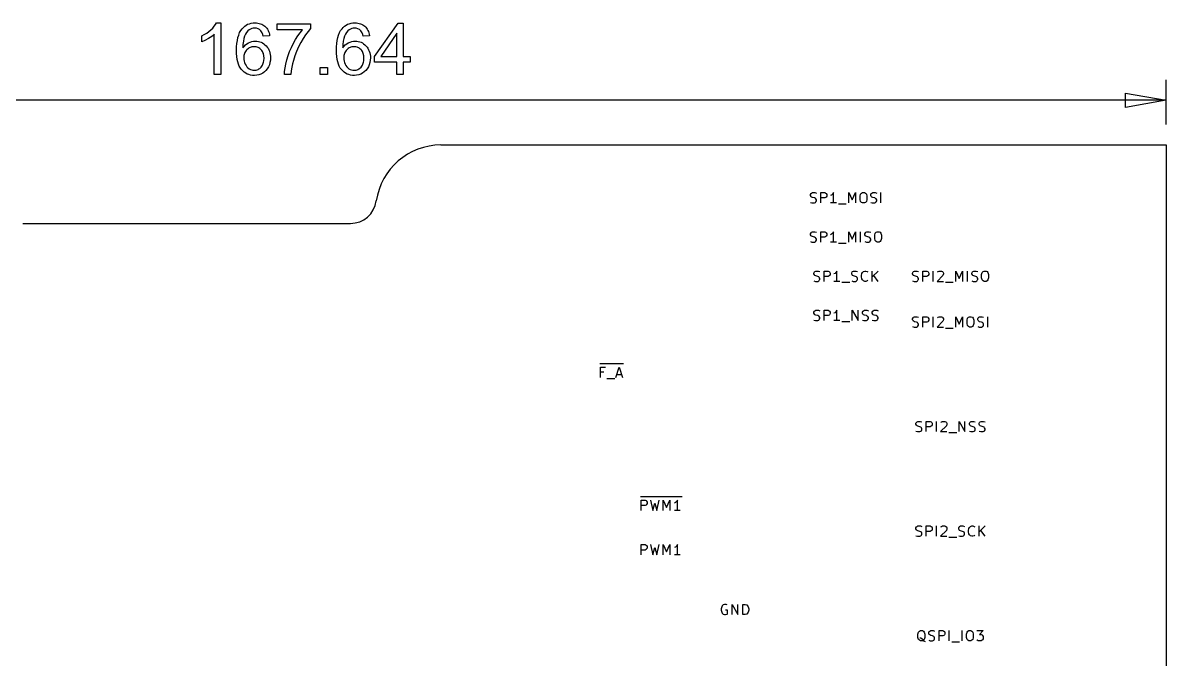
# Model space of a CAD drawing. Extents: x -62 to 117, y -30 to 93.
# Drawn here: x 6.3 to 117.5, y 31.3 to 93.1 of the extents above; entities that cross this region are included whole.
import ezdxf

# ---------------------------------------------------------------- set-up
doc = ezdxf.new("R2010")
doc.units = 0
doc.header["$LTSCALE"] = 10
doc.layers.add('BLACK', color=7, linetype='CONTINUOUS')
doc.layers.add('Layer_1', color=7, linetype='CONTINUOUS')

msp = doc.modelspace()

# ---------------------------------------------------------------- linework, layer by layer
at = {"layer": 'BLACK', "color": 7, "linetype": 'CONTINUOUS'}
for p, q in [((46.99, 81.28), (117.47, 81.28)), ((117.47, 81.28), (117.47, -30.48)), ((82.91, 76.46), (82.96, 76.56)), ((82.91, 76.37), (82.91, 76.46)), ((82.96, 76.27), (82.91, 76.37)), ((82.91, 75.7), (83.05, 75.65)), ((82.96, 76.56), (83, 76.61)), ((83, 76.22), (82.96, 76.27)), ((83, 76.61), (83.1, 76.65)), ((83.1, 76.18), (83, 76.22)), ((83.05, 75.65), (83.29, 75.65)), ((83.1, 76.65), (83.34, 76.65)), ((83.29, 76.13), (83.1, 76.18)), ((83.38, 76.08), (83.29, 76.13)), ((83.29, 75.65), (83.38, 75.7)), ((83.34, 76.65), (83.48, 76.61)), ((83.43, 76.03), (83.38, 76.08)), ((83.38, 75.7), (83.43, 75.75)), ((83.48, 75.94), (83.43, 76.03)), ((83.43, 75.75), (83.48, 75.84)), ((83.48, 75.84), (83.48, 75.94)), ((83.91, 75.65), (83.91, 76.65)), ((83.91, 76.65), (84.29, 76.65)), ((84.29, 76.13), (83.91, 76.13)), ((84.29, 76.65), (84.38, 76.61)), ((84.38, 76.18), (84.29, 76.13)), ((84.38, 76.61), (84.43, 76.56)), ((84.43, 76.22), (84.38, 76.18)), ((84.43, 76.56), (84.48, 76.46)), ((84.48, 76.32), (84.43, 76.22)), ((84.48, 76.46), (84.48, 76.32)), ((84.96, 76.41), (84.86, 76.37)), ((85.43, 75.65), (84.86, 75.65)), ((85.05, 76.51), (84.96, 76.41)), ((85.15, 76.65), (85.05, 76.51)), ((85.15, 75.65), (85.15, 76.65)), ((86.62, 75.65), (86.62, 76.65)), ((86.62, 76.65), (86.96, 75.94)), ((86.96, 75.94), (87.29, 76.65)), ((87.29, 76.65), (87.29, 75.65)), ((87.72, 76.32), (87.76, 76.51)), ((87.72, 75.99), (87.72, 76.32)), ((87.76, 75.8), (87.72, 75.99)), ((87.76, 76.51), (87.86, 76.61)), ((87.86, 75.7), (87.76, 75.8)), ((87.86, 76.61), (87.96, 76.65)), ((87.96, 75.65), (87.86, 75.7)), ((87.96, 76.65), (88.15, 76.65)), ((88.15, 75.65), (87.96, 75.65)), ((88.15, 76.65), (88.24, 76.61)), ((88.24, 75.7), (88.15, 75.65)), ((88.24, 76.61), (88.34, 76.51)), ((88.34, 75.8), (88.24, 75.7)), ((88.34, 76.51), (88.38, 76.32)), ((88.38, 75.99), (88.34, 75.8)), ((88.38, 76.32), (88.38, 75.99)), ((88.76, 76.46), (88.81, 76.56)), ((88.76, 76.37), (88.76, 76.46)), ((88.81, 76.27), (88.76, 76.37)), ((88.76, 75.7), (88.91, 75.65)), ((88.81, 76.56), (88.86, 76.61)), ((88.86, 76.22), (88.81, 76.27)), ((88.86, 76.61), (88.96, 76.65)), ((88.96, 76.18), (88.86, 76.22)), ((88.91, 75.65), (89.15, 75.65)), ((88.96, 76.65), (89.19, 76.65)), ((89.15, 76.13), (88.96, 76.18)), ((89.24, 76.08), (89.15, 76.13)), ((89.15, 75.65), (89.24, 75.7)), ((89.19, 76.65), (89.34, 76.61)), ((89.29, 76.03), (89.24, 76.08)), ((89.24, 75.7), (89.29, 75.75)), ((89.34, 75.94), (89.29, 76.03)), ((89.29, 75.75), (89.34, 75.84)), ((89.34, 75.84), (89.34, 75.94)), ((89.76, 75.65), (89.76, 76.65)), ((85.62, 75.56), (86.38, 75.56)), ((6.35, 73.66), (38.19, 73.66)), ((82.91, 72.65), (82.96, 72.75)), ((82.91, 72.56), (82.91, 72.65)), ((82.96, 72.46), (82.91, 72.56)), ((82.96, 72.75), (83, 72.8)), ((83, 72.41), (82.96, 72.46)), ((83, 72.8), (83.1, 72.84)), ((83.1, 72.37), (83, 72.41)), ((83.1, 72.84), (83.34, 72.84)), ((83.29, 72.32), (83.1, 72.37)), ((83.38, 72.27), (83.29, 72.32)), ((83.34, 72.84), (83.48, 72.8)), ((83.43, 72.22), (83.38, 72.27)), ((83.91, 71.84), (83.91, 72.84)), ((83.91, 72.84), (84.29, 72.84)), ((84.29, 72.32), (83.91, 72.32)), ((84.29, 72.84), (84.38, 72.8)), ((84.38, 72.37), (84.29, 72.32)), ((84.38, 72.8), (84.43, 72.75)), ((84.43, 72.41), (84.38, 72.37)), ((84.43, 72.75), (84.48, 72.65)), ((84.48, 72.51), (84.43, 72.41)), ((84.48, 72.65), (84.48, 72.51)), ((84.96, 72.6), (84.86, 72.56)), ((85.05, 72.7), (84.96, 72.6)), ((85.15, 72.84), (85.05, 72.7)), ((85.15, 71.84), (85.15, 72.84)), ((86.62, 71.84), (86.62, 72.84)), ((86.62, 72.84), (86.96, 72.13)), ((86.96, 72.13), (87.29, 72.84)), ((87.29, 72.84), (87.29, 71.84)), ((87.76, 71.84), (87.76, 72.84)), ((88.19, 72.65), (88.24, 72.75)), ((88.19, 72.56), (88.19, 72.65)), ((88.24, 72.46), (88.19, 72.56)), ((88.24, 72.75), (88.29, 72.8)), ((88.29, 72.41), (88.24, 72.46)), ((88.29, 72.8), (88.38, 72.84)), ((88.38, 72.37), (88.29, 72.41)), ((88.38, 72.84), (88.62, 72.84)), ((88.57, 72.32), (88.38, 72.37)), ((88.67, 72.27), (88.57, 72.32)), ((88.62, 72.84), (88.76, 72.8)), ((88.72, 72.22), (88.67, 72.27)), ((89.15, 72.51), (89.19, 72.7)), ((89.15, 72.18), (89.15, 72.51)), ((89.19, 72.7), (89.29, 72.8)), ((89.29, 72.8), (89.38, 72.84)), ((89.38, 72.84), (89.57, 72.84)), ((89.57, 72.84), (89.67, 72.8)), ((89.67, 72.8), (89.76, 72.7)), ((89.76, 72.7), (89.81, 72.51)), ((89.81, 72.51), (89.81, 72.18)), ((82.91, 71.89), (83.05, 71.84)), ((83.05, 71.84), (83.29, 71.84)), ((83.29, 71.84), (83.38, 71.89)), ((83.38, 71.89), (83.43, 71.94)), ((83.48, 72.13), (83.43, 72.22)), ((83.43, 71.94), (83.48, 72.03)), ((83.48, 72.03), (83.48, 72.13)), ((85.43, 71.84), (84.86, 71.84)), ((85.62, 71.75), (86.38, 71.75)), ((88.19, 71.89), (88.34, 71.84)), ((88.34, 71.84), (88.57, 71.84)), ((88.57, 71.84), (88.67, 71.89)), ((88.67, 71.89), (88.72, 71.94)), ((88.76, 72.13), (88.72, 72.22)), ((88.72, 71.94), (88.76, 72.03)), ((88.76, 72.03), (88.76, 72.13)), ((89.19, 71.99), (89.15, 72.18)), ((89.29, 71.89), (89.19, 71.99)), ((89.38, 71.84), (89.29, 71.89)), ((89.57, 71.84), (89.38, 71.84)), ((89.67, 71.89), (89.57, 71.84)), ((89.76, 71.99), (89.67, 71.89)), ((89.81, 72.18), (89.76, 71.99)), ((83.24, 68.84), (83.29, 68.94)), ((83.29, 68.94), (83.34, 68.98)), ((83.34, 68.98), (83.43, 69.03)), ((83.43, 69.03), (83.67, 69.03)), ((83.67, 69.03), (83.81, 68.98)), ((84.24, 68.03), (84.24, 69.03)), ((84.24, 69.03), (84.62, 69.03)), ((84.62, 69.03), (84.72, 68.98)), ((84.72, 68.98), (84.76, 68.94)), ((84.76, 68.94), (84.81, 68.84)), ((85.48, 69.03), (85.38, 68.89)), ((85.48, 68.03), (85.48, 69.03)), ((86.91, 68.84), (86.96, 68.94)), ((86.96, 68.94), (87, 68.98)), ((87, 68.98), (87.1, 69.03)), ((87.1, 69.03), (87.34, 69.03)), ((87.34, 69.03), (87.48, 68.98)), ((87.96, 68.89), (88.05, 68.98)), ((88.05, 68.98), (88.19, 69.03)), ((88.19, 69.03), (88.29, 69.03)), ((88.29, 69.03), (88.43, 68.98)), ((88.43, 68.98), (88.48, 68.94)), ((88.91, 68.03), (88.91, 69.03)), ((89.48, 69.03), (88.91, 68.46)), ((92.83, 68.84), (92.88, 68.94)), ((92.88, 68.94), (92.92, 68.98)), ((92.92, 68.98), (93.02, 69.03)), ((93.02, 69.03), (93.26, 69.03)), ((93.26, 69.03), (93.4, 68.98)), ((93.83, 68.03), (93.83, 69.03)), ((93.83, 69.03), (94.21, 69.03)), ((94.21, 69.03), (94.31, 68.98)), ((94.31, 68.98), (94.35, 68.94)), ((94.35, 68.94), (94.4, 68.84)), ((94.83, 68.03), (94.83, 69.03)), ((95.26, 68.94), (95.31, 68.98)), ((95.31, 68.98), (95.4, 69.03)), ((95.4, 69.03), (95.64, 69.03)), ((95.64, 69.03), (95.73, 68.98)), ((95.73, 68.98), (95.78, 68.94)), ((95.78, 68.94), (95.83, 68.84)), ((97.02, 68.03), (97.02, 69.03)), ((97.02, 69.03), (97.35, 68.32)), ((97.35, 68.32), (97.69, 69.03)), ((97.69, 69.03), (97.69, 68.03)), ((98.16, 68.03), (98.16, 69.03)), ((98.59, 68.84), (98.64, 68.94)), ((98.64, 68.94), (98.69, 68.98)), ((98.69, 68.98), (98.78, 69.03)), ((98.78, 69.03), (99.02, 69.03)), ((99.02, 69.03), (99.16, 68.98)), ((99.59, 68.89), (99.69, 68.98)), ((99.69, 68.98), (99.78, 69.03)), ((99.78, 69.03), (99.97, 69.03)), ((99.97, 69.03), (100.07, 68.98)), ((100.07, 68.98), (100.16, 68.89)), ((83.24, 68.75), (83.24, 68.84)), ((83.29, 68.65), (83.24, 68.75)), ((83.24, 68.08), (83.38, 68.03)), ((83.34, 68.6), (83.29, 68.65)), ((83.43, 68.56), (83.34, 68.6)), ((83.38, 68.03), (83.62, 68.03)), ((83.62, 68.51), (83.43, 68.56)), ((83.72, 68.46), (83.62, 68.51)), ((83.62, 68.03), (83.72, 68.08)), ((83.76, 68.41), (83.72, 68.46)), ((83.72, 68.08), (83.76, 68.13)), ((83.81, 68.32), (83.76, 68.41)), ((83.76, 68.13), (83.81, 68.22)), ((83.81, 68.22), (83.81, 68.32)), ((84.62, 68.51), (84.24, 68.51)), ((84.72, 68.56), (84.62, 68.51)), ((84.76, 68.6), (84.72, 68.56)), ((84.81, 68.7), (84.76, 68.6)), ((84.81, 68.84), (84.81, 68.7)), ((85.29, 68.79), (85.19, 68.75)), ((85.76, 68.03), (85.19, 68.03)), ((85.38, 68.89), (85.29, 68.79)), ((85.96, 67.94), (86.72, 67.94)), ((86.91, 68.75), (86.91, 68.84)), ((86.96, 68.65), (86.91, 68.75)), ((86.91, 68.08), (87.05, 68.03)), ((87, 68.6), (86.96, 68.65)), ((87.1, 68.56), (87, 68.6)), ((87.05, 68.03), (87.29, 68.03)), ((87.29, 68.51), (87.1, 68.56)), ((87.38, 68.46), (87.29, 68.51)), ((87.29, 68.03), (87.38, 68.08)), ((87.43, 68.41), (87.38, 68.46)), ((87.38, 68.08), (87.43, 68.13)), ((87.48, 68.32), (87.43, 68.41)), ((87.43, 68.13), (87.48, 68.22)), ((87.48, 68.22), (87.48, 68.32)), ((87.86, 68.6), (87.91, 68.79)), ((87.86, 68.46), (87.86, 68.6)), ((87.91, 68.27), (87.86, 68.46)), ((87.91, 68.79), (87.96, 68.89)), ((87.96, 68.18), (87.91, 68.27)), ((88.05, 68.08), (87.96, 68.18)), ((88.19, 68.03), (88.05, 68.08)), ((88.29, 68.03), (88.19, 68.03)), ((88.43, 68.08), (88.29, 68.03)), ((88.48, 68.13), (88.43, 68.08)), ((89.48, 68.03), (89.05, 68.6)), ((92.83, 68.75), (92.83, 68.84)), ((92.88, 68.65), (92.83, 68.75)), ((92.83, 68.08), (92.97, 68.03)), ((92.92, 68.6), (92.88, 68.65)), ((93.02, 68.56), (92.92, 68.6)), ((92.97, 68.03), (93.21, 68.03)), ((93.21, 68.51), (93.02, 68.56)), ((93.31, 68.46), (93.21, 68.51)), ((93.21, 68.03), (93.31, 68.08)), ((93.35, 68.41), (93.31, 68.46)), ((93.31, 68.08), (93.35, 68.13)), ((93.4, 68.32), (93.35, 68.41)), ((93.35, 68.13), (93.4, 68.22)), ((93.4, 68.22), (93.4, 68.32)), ((94.21, 68.51), (93.83, 68.51)), ((94.31, 68.56), (94.21, 68.51)), ((94.35, 68.6), (94.31, 68.56)), ((94.4, 68.7), (94.35, 68.6)), ((94.4, 68.84), (94.4, 68.7)), ((95.78, 68.6), (95.21, 68.03)), ((95.21, 68.03), (95.83, 68.03)), ((95.83, 68.75), (95.78, 68.6)), ((95.83, 68.84), (95.83, 68.75)), ((96.02, 67.94), (96.78, 67.94)), ((98.59, 68.75), (98.59, 68.84)), ((98.64, 68.65), (98.59, 68.75)), ((98.59, 68.08), (98.73, 68.03)), ((98.69, 68.6), (98.64, 68.65)), ((98.78, 68.56), (98.69, 68.6)), ((98.73, 68.03), (98.97, 68.03)), ((98.97, 68.51), (98.78, 68.56)), ((99.07, 68.46), (98.97, 68.51)), ((98.97, 68.03), (99.07, 68.08)), ((99.12, 68.41), (99.07, 68.46)), ((99.07, 68.08), (99.12, 68.13)), ((99.16, 68.32), (99.12, 68.41)), ((99.12, 68.13), (99.16, 68.22)), ((99.16, 68.22), (99.16, 68.32)), ((99.54, 68.7), (99.59, 68.89)), ((99.54, 68.37), (99.54, 68.7)), ((99.59, 68.18), (99.54, 68.37)), ((99.69, 68.08), (99.59, 68.18)), ((99.78, 68.03), (99.69, 68.08)), ((99.97, 68.03), (99.78, 68.03)), ((100.07, 68.08), (99.97, 68.03)), ((100.16, 68.18), (100.07, 68.08)), ((100.16, 68.89), (100.21, 68.7)), ((100.21, 68.37), (100.16, 68.18)), ((100.21, 68.7), (100.21, 68.37)), ((83.24, 65.03), (83.29, 65.13)), ((83.24, 64.94), (83.24, 65.03)), ((83.29, 64.84), (83.24, 64.94)), ((83.29, 65.13), (83.34, 65.17)), ((83.34, 64.79), (83.29, 64.84)), ((83.34, 65.17), (83.43, 65.22)), ((83.43, 64.75), (83.34, 64.79)), ((83.43, 65.22), (83.67, 65.22)), ((83.62, 64.7), (83.43, 64.75)), ((83.72, 64.65), (83.62, 64.7)), ((83.67, 65.22), (83.81, 65.17)), ((83.76, 64.6), (83.72, 64.65)), ((83.81, 64.51), (83.76, 64.6)), ((83.81, 64.41), (83.81, 64.51)), ((84.24, 64.22), (84.24, 65.22)), ((84.24, 65.22), (84.62, 65.22)), ((84.62, 64.7), (84.24, 64.7)), ((84.62, 65.22), (84.72, 65.17)), ((84.72, 64.75), (84.62, 64.7)), ((84.72, 65.17), (84.76, 65.13)), ((84.76, 64.79), (84.72, 64.75)), ((84.76, 65.13), (84.81, 65.03)), ((84.81, 64.89), (84.76, 64.79)), ((84.81, 65.03), (84.81, 64.89)), ((85.29, 64.98), (85.19, 64.94)), ((85.38, 65.08), (85.29, 64.98)), ((85.48, 65.22), (85.38, 65.08)), ((85.48, 64.22), (85.48, 65.22)), ((86.96, 64.22), (86.96, 65.22)), ((86.96, 65.22), (87.53, 64.22)), ((87.53, 64.22), (87.53, 65.22)), ((87.96, 65.03), (88, 65.13)), ((87.96, 64.94), (87.96, 65.03)), ((88, 64.84), (87.96, 64.94)), ((88, 65.13), (88.05, 65.17)), ((88.05, 64.79), (88, 64.84)), ((88.05, 65.17), (88.15, 65.22)), ((88.15, 64.75), (88.05, 64.79)), ((88.15, 65.22), (88.38, 65.22)), ((88.34, 64.7), (88.15, 64.75)), ((88.43, 64.65), (88.34, 64.7)), ((88.38, 65.22), (88.53, 65.17)), ((88.48, 64.6), (88.43, 64.65)), ((88.53, 64.51), (88.48, 64.6)), ((88.53, 64.41), (88.53, 64.51)), ((88.91, 65.03), (88.96, 65.13)), ((88.91, 64.94), (88.91, 65.03)), ((88.96, 64.84), (88.91, 64.94)), ((88.96, 65.13), (89, 65.17)), ((89, 64.79), (88.96, 64.84)), ((89, 65.17), (89.1, 65.22)), ((89.1, 64.75), (89, 64.79)), ((89.1, 65.22), (89.34, 65.22)), ((89.29, 64.7), (89.1, 64.75)), ((89.38, 64.65), (89.29, 64.7)), ((89.34, 65.22), (89.48, 65.17)), ((89.43, 64.6), (89.38, 64.65)), ((89.48, 64.51), (89.43, 64.6)), ((89.48, 64.41), (89.48, 64.51)), ((92.83, 64.4), (92.88, 64.49)), ((92.88, 64.49), (92.92, 64.54)), ((92.92, 64.54), (93.02, 64.59)), ((93.02, 64.59), (93.26, 64.59)), ((93.26, 64.59), (93.4, 64.54)), ((93.83, 63.59), (93.83, 64.59)), ((93.83, 64.59), (94.21, 64.59)), ((94.21, 64.59), (94.31, 64.54)), ((94.31, 64.54), (94.35, 64.49)), ((94.35, 64.49), (94.4, 64.4)), ((94.83, 63.59), (94.83, 64.59)), ((95.26, 64.49), (95.31, 64.54)), ((95.31, 64.54), (95.4, 64.59)), ((95.4, 64.59), (95.64, 64.59)), ((95.64, 64.59), (95.73, 64.54)), ((95.73, 64.54), (95.78, 64.49)), ((95.78, 64.49), (95.83, 64.4)), ((97.02, 63.59), (97.02, 64.59)), ((97.02, 64.59), (97.35, 63.87)), ((97.35, 63.87), (97.69, 64.59)), ((97.69, 64.59), (97.69, 63.59)), ((98.16, 64.44), (98.26, 64.54)), ((98.26, 64.54), (98.35, 64.59)), ((98.35, 64.59), (98.54, 64.59)), ((98.54, 64.59), (98.64, 64.54)), ((98.64, 64.54), (98.73, 64.44)), ((99.16, 64.4), (99.21, 64.49)), ((99.21, 64.49), (99.26, 64.54)), ((99.26, 64.54), (99.35, 64.59)), ((99.35, 64.59), (99.59, 64.59)), ((99.59, 64.59), (99.73, 64.54)), ((100.16, 63.59), (100.16, 64.59)), ((83.24, 64.27), (83.38, 64.22)), ((83.38, 64.22), (83.62, 64.22)), ((83.62, 64.22), (83.72, 64.27)), ((83.72, 64.27), (83.76, 64.32)), ((83.76, 64.32), (83.81, 64.41)), ((85.76, 64.22), (85.19, 64.22)), ((85.96, 64.13), (86.72, 64.13)), ((87.96, 64.27), (88.1, 64.22)), ((88.1, 64.22), (88.34, 64.22)), ((88.34, 64.22), (88.43, 64.27)), ((88.43, 64.27), (88.48, 64.32)), ((88.48, 64.32), (88.53, 64.41)), ((88.91, 64.27), (89.05, 64.22)), ((89.05, 64.22), (89.29, 64.22)), ((89.29, 64.22), (89.38, 64.27)), ((89.38, 64.27), (89.43, 64.32)), ((89.43, 64.32), (89.48, 64.41)), ((92.83, 64.3), (92.83, 64.4)), ((92.88, 64.21), (92.83, 64.3)), ((92.83, 63.64), (92.97, 63.59)), ((92.92, 64.16), (92.88, 64.21)), ((93.02, 64.11), (92.92, 64.16)), ((92.97, 63.59), (93.21, 63.59)), ((93.21, 64.06), (93.02, 64.11)), ((93.31, 64.02), (93.21, 64.06)), ((93.21, 63.59), (93.31, 63.64)), ((93.35, 63.97), (93.31, 64.02)), ((93.31, 63.64), (93.35, 63.68)), ((93.4, 63.87), (93.35, 63.97)), ((93.35, 63.68), (93.4, 63.78)), ((93.4, 63.78), (93.4, 63.87)), ((94.21, 64.06), (93.83, 64.06)), ((94.31, 64.11), (94.21, 64.06)), ((94.35, 64.16), (94.31, 64.11)), ((94.4, 64.25), (94.35, 64.16)), ((94.4, 64.4), (94.4, 64.25)), ((95.78, 64.16), (95.21, 63.59)), ((95.21, 63.59), (95.83, 63.59)), ((95.83, 64.3), (95.78, 64.16)), ((95.83, 64.4), (95.83, 64.3)), ((96.02, 63.49), (96.78, 63.49)), ((98.12, 64.25), (98.16, 64.44)), ((98.12, 63.92), (98.12, 64.25)), ((98.16, 63.73), (98.12, 63.92)), ((98.26, 63.64), (98.16, 63.73)), ((98.35, 63.59), (98.26, 63.64)), ((98.54, 63.59), (98.35, 63.59)), ((98.64, 63.64), (98.54, 63.59)), ((98.73, 63.73), (98.64, 63.64)), ((98.73, 64.44), (98.78, 64.25)), ((98.78, 63.92), (98.73, 63.73)), ((98.78, 64.25), (98.78, 63.92)), ((99.16, 64.3), (99.16, 64.4)), ((99.21, 64.21), (99.16, 64.3)), ((99.16, 63.64), (99.31, 63.59)), ((99.26, 64.16), (99.21, 64.21)), ((99.35, 64.11), (99.26, 64.16)), ((99.31, 63.59), (99.54, 63.59)), ((99.54, 64.06), (99.35, 64.11)), ((99.64, 64.02), (99.54, 64.06)), ((99.54, 63.59), (99.64, 63.64)), ((99.69, 63.97), (99.64, 64.02)), ((99.64, 63.64), (99.69, 63.68)), ((99.73, 63.87), (99.69, 63.97)), ((99.69, 63.68), (99.73, 63.78)), ((99.73, 63.78), (99.73, 63.87)), ((62.44, 60.06), (63.12, 60.06)), ((63.12, 60.06), (63.88, 60.06)), ((63.88, 60.06), (64.74, 60.06)), ((62.5, 58.7), (62.5, 59.7)), ((62.5, 59.7), (62.98, 59.7)), ((62.83, 59.22), (62.5, 59.22)), ((63.98, 58.7), (64.31, 59.7)), ((64.07, 58.98), (64.55, 58.98)), ((64.31, 59.7), (64.64, 58.7)), ((63.12, 58.6), (63.88, 58.6)), ((93.16, 54.24), (93.21, 54.33)), ((93.16, 54.14), (93.16, 54.24)), ((93.21, 54.05), (93.16, 54.14)), ((93.16, 53.48), (93.31, 53.43)), ((93.21, 54.33), (93.26, 54.38)), ((93.26, 54), (93.21, 54.05)), ((93.26, 54.38), (93.35, 54.43)), ((93.35, 53.95), (93.26, 54)), ((93.31, 53.43), (93.54, 53.43)), ((93.35, 54.43), (93.59, 54.43)), ((93.54, 53.9), (93.35, 53.95)), ((93.64, 53.86), (93.54, 53.9)), ((93.54, 53.43), (93.64, 53.48)), ((93.59, 54.43), (93.73, 54.38)), ((93.69, 53.81), (93.64, 53.86)), ((93.64, 53.48), (93.69, 53.52)), ((93.73, 53.71), (93.69, 53.81)), ((93.69, 53.52), (93.73, 53.62)), ((93.73, 53.62), (93.73, 53.71)), ((94.16, 53.43), (94.16, 54.43)), ((94.16, 54.43), (94.54, 54.43)), ((94.54, 53.9), (94.16, 53.9)), ((94.54, 54.43), (94.64, 54.38)), ((94.64, 53.95), (94.54, 53.9)), ((94.64, 54.38), (94.69, 54.33)), ((94.69, 54), (94.64, 53.95)), ((94.69, 54.33), (94.73, 54.24)), ((94.73, 54.09), (94.69, 54)), ((94.73, 54.24), (94.73, 54.09)), ((95.16, 53.43), (95.16, 54.43)), ((96.12, 54), (95.54, 53.43)), ((95.54, 53.43), (96.16, 53.43)), ((95.59, 54.33), (95.64, 54.38)), ((95.64, 54.38), (95.73, 54.43)), ((95.73, 54.43), (95.97, 54.43)), ((95.97, 54.43), (96.07, 54.38)), ((96.07, 54.38), (96.12, 54.33)), ((96.12, 54.33), (96.16, 54.24)), ((96.16, 54.14), (96.12, 54)), ((96.16, 54.24), (96.16, 54.14)), ((97.35, 53.43), (97.35, 54.43)), ((97.35, 54.43), (97.92, 53.43)), ((97.92, 53.43), (97.92, 54.43)), ((98.35, 54.24), (98.4, 54.33)), ((98.35, 54.14), (98.35, 54.24)), ((98.4, 54.05), (98.35, 54.14)), ((98.35, 53.48), (98.5, 53.43)), ((98.4, 54.33), (98.45, 54.38)), ((98.45, 54), (98.4, 54.05)), ((98.45, 54.38), (98.54, 54.43)), ((98.54, 53.95), (98.45, 54)), ((98.5, 53.43), (98.73, 53.43)), ((98.54, 54.43), (98.78, 54.43)), ((98.73, 53.9), (98.54, 53.95)), ((98.83, 53.86), (98.73, 53.9)), ((98.73, 53.43), (98.83, 53.48)), ((98.78, 54.43), (98.92, 54.38)), ((98.88, 53.81), (98.83, 53.86)), ((98.83, 53.48), (98.88, 53.52)), ((98.92, 53.71), (98.88, 53.81)), ((98.88, 53.52), (98.92, 53.62)), ((98.92, 53.62), (98.92, 53.71)), ((99.31, 54.24), (99.35, 54.33)), ((99.31, 54.14), (99.31, 54.24)), ((99.35, 54.05), (99.31, 54.14)), ((99.31, 53.48), (99.45, 53.43)), ((99.35, 54.33), (99.4, 54.38)), ((99.4, 54), (99.35, 54.05)), ((99.4, 54.38), (99.5, 54.43)), ((99.5, 53.95), (99.4, 54)), ((99.45, 53.43), (99.69, 53.43)), ((99.5, 54.43), (99.73, 54.43)), ((99.69, 53.9), (99.5, 53.95)), ((99.78, 53.86), (99.69, 53.9)), ((99.69, 53.43), (99.78, 53.48)), ((99.73, 54.43), (99.88, 54.38)), ((99.83, 53.81), (99.78, 53.86)), ((99.78, 53.48), (99.83, 53.52)), ((99.88, 53.71), (99.83, 53.81)), ((99.83, 53.52), (99.88, 53.62)), ((99.88, 53.62), (99.88, 53.71)), ((96.35, 53.33), (97.12, 53.33)), ((66.38, 47.14), (67.21, 47.14)), ((66.44, 45.78), (66.44, 46.78)), ((66.44, 46.78), (66.83, 46.78)), ((66.83, 46.78), (66.92, 46.73)), ((66.92, 46.73), (66.97, 46.68)), ((66.97, 46.68), (67.02, 46.59)), ((67.21, 47.14), (68.35, 47.14)), ((67.35, 46.78), (67.59, 45.78)), ((67.97, 45.78), (68.21, 46.78)), ((68.35, 47.14), (69.49, 47.14)), ((68.59, 45.78), (68.59, 46.78)), ((68.59, 46.78), (68.92, 46.06)), ((68.92, 46.06), (69.25, 46.78)), ((69.25, 46.78), (69.25, 45.78)), ((69.49, 47.14), (70.44, 47.14)), ((69.97, 46.78), (69.87, 46.63)), ((69.97, 45.78), (69.97, 46.78)), ((66.83, 46.25), (66.44, 46.25)), ((66.92, 46.3), (66.83, 46.25)), ((66.97, 46.35), (66.92, 46.3)), ((67.02, 46.44), (66.97, 46.35)), ((67.02, 46.59), (67.02, 46.44)), ((67.59, 45.78), (67.78, 46.49)), ((67.78, 46.49), (67.97, 45.78)), ((69.78, 46.54), (69.68, 46.49)), ((70.25, 45.78), (69.68, 45.78)), ((69.87, 46.63), (69.78, 46.54)), ((93.16, 44.08), (93.21, 44.17)), ((93.16, 43.98), (93.16, 44.08)), ((93.21, 43.89), (93.16, 43.98)), ((93.21, 44.17), (93.26, 44.22)), ((93.26, 43.84), (93.21, 43.89)), ((93.26, 44.22), (93.35, 44.27)), ((93.35, 43.79), (93.26, 43.84)), ((93.35, 44.27), (93.59, 44.27)), ((93.54, 43.74), (93.35, 43.79)), ((93.64, 43.7), (93.54, 43.74)), ((93.59, 44.27), (93.73, 44.22)), ((93.69, 43.65), (93.64, 43.7)), ((93.64, 43.32), (93.69, 43.36)), ((93.73, 43.55), (93.69, 43.65)), ((93.69, 43.36), (93.73, 43.46)), ((93.73, 43.46), (93.73, 43.55)), ((94.16, 43.27), (94.16, 44.27)), ((94.16, 44.27), (94.54, 44.27)), ((94.54, 43.74), (94.16, 43.74)), ((94.54, 44.27), (94.64, 44.22)), ((94.64, 43.79), (94.54, 43.74)), ((94.64, 44.22), (94.69, 44.17)), ((94.69, 43.84), (94.64, 43.79)), ((94.69, 44.17), (94.73, 44.08)), ((94.73, 43.93), (94.69, 43.84)), ((94.73, 44.08), (94.73, 43.93)), ((95.16, 43.27), (95.16, 44.27)), ((96.12, 43.84), (95.54, 43.27)), ((95.59, 44.17), (95.64, 44.22)), ((95.64, 44.22), (95.73, 44.27)), ((95.73, 44.27), (95.97, 44.27)), ((95.97, 44.27), (96.07, 44.22)), ((96.07, 44.22), (96.12, 44.17)), ((96.12, 44.17), (96.16, 44.08)), ((96.16, 43.98), (96.12, 43.84)), ((96.16, 44.08), (96.16, 43.98)), ((97.31, 44.08), (97.35, 44.17)), ((97.31, 43.98), (97.31, 44.08)), ((97.35, 43.89), (97.31, 43.98)), ((97.35, 44.17), (97.4, 44.22)), ((97.4, 43.84), (97.35, 43.89)), ((97.4, 44.22), (97.5, 44.27)), ((97.5, 43.79), (97.4, 43.84)), ((97.5, 44.27), (97.73, 44.27)), ((97.69, 43.74), (97.5, 43.79)), ((97.78, 43.7), (97.69, 43.74)), ((97.73, 44.27), (97.88, 44.22)), ((97.83, 43.65), (97.78, 43.7)), ((97.78, 43.32), (97.83, 43.36)), ((97.88, 43.55), (97.83, 43.65)), ((97.83, 43.36), (97.88, 43.46)), ((97.88, 43.46), (97.88, 43.55)), ((98.26, 43.84), (98.31, 44.03)), ((98.26, 43.7), (98.26, 43.84)), ((98.31, 43.51), (98.26, 43.7)), ((98.31, 44.03), (98.35, 44.12)), ((98.35, 43.41), (98.31, 43.51)), ((98.35, 44.12), (98.45, 44.22)), ((98.45, 43.32), (98.35, 43.41)), ((98.45, 44.22), (98.59, 44.27)), ((98.59, 44.27), (98.69, 44.27)), ((98.69, 44.27), (98.83, 44.22)), ((98.83, 44.22), (98.88, 44.17)), ((98.88, 43.36), (98.83, 43.32)), ((99.31, 43.27), (99.31, 44.27)), ((99.88, 44.27), (99.31, 43.7)), ((99.88, 43.27), (99.45, 43.84)), ((66.44, 41.46), (66.44, 42.46)), ((66.44, 42.46), (66.83, 42.46)), ((66.83, 42.46), (66.92, 42.41)), ((66.92, 42.41), (66.97, 42.36)), ((66.97, 42.36), (67.02, 42.27)), ((67.02, 42.27), (67.02, 42.12)), ((67.35, 42.46), (67.59, 41.46)), ((67.97, 41.46), (68.21, 42.46)), ((68.59, 41.46), (68.59, 42.46)), ((68.59, 42.46), (68.92, 41.74)), ((68.92, 41.74), (69.25, 42.46)), ((69.25, 42.46), (69.25, 41.46)), ((69.87, 42.31), (69.78, 42.22)), ((69.97, 42.46), (69.87, 42.31)), ((69.97, 41.46), (69.97, 42.46)), ((93.16, 43.32), (93.31, 43.27)), ((93.31, 43.27), (93.54, 43.27)), ((93.54, 43.27), (93.64, 43.32)), ((95.54, 43.27), (96.16, 43.27)), ((96.35, 43.17), (97.12, 43.17)), ((97.31, 43.32), (97.45, 43.27)), ((97.45, 43.27), (97.69, 43.27)), ((97.69, 43.27), (97.78, 43.32)), ((98.59, 43.27), (98.45, 43.32)), ((98.69, 43.27), (98.59, 43.27)), ((98.83, 43.32), (98.69, 43.27)), ((66.83, 41.93), (66.44, 41.93)), ((66.92, 41.98), (66.83, 41.93)), ((66.97, 42.03), (66.92, 41.98)), ((67.02, 42.12), (66.97, 42.03)), ((67.59, 41.46), (67.78, 42.17)), ((67.78, 42.17), (67.97, 41.46)), ((69.78, 42.22), (69.68, 42.17)), ((70.25, 41.46), (69.68, 41.46)), ((74.28, 36.41), (74.23, 36.22)), ((74.23, 36.22), (74.23, 36.08)), ((74.23, 36.08), (74.28, 35.89)), ((74.33, 36.5), (74.28, 36.41)), ((74.28, 35.89), (74.33, 35.79)), ((74.42, 36.6), (74.33, 36.5)), ((74.33, 35.79), (74.42, 35.7)), ((74.56, 36.65), (74.42, 36.6)), ((74.42, 35.7), (74.56, 35.65)), ((74.71, 36.65), (74.56, 36.65)), ((74.56, 35.65), (74.66, 35.65)), ((74.85, 36.08), (74.66, 36.08)), ((74.66, 35.65), (74.8, 35.7)), ((74.8, 36.6), (74.71, 36.65)), ((74.8, 35.7), (74.85, 35.74)), ((74.85, 35.74), (74.85, 36.08)), ((75.28, 35.65), (75.28, 36.65)), ((75.28, 36.65), (75.85, 35.65)), ((75.85, 35.65), (75.85, 36.65)), ((76.33, 35.65), (76.33, 36.65)), ((76.33, 36.65), (76.56, 36.65)), ((76.56, 35.65), (76.33, 35.65)), ((76.56, 36.65), (76.71, 36.6)), ((76.71, 35.7), (76.56, 35.65)), ((76.71, 36.6), (76.8, 36.5)), ((76.8, 35.79), (76.71, 35.7)), ((76.8, 36.5), (76.85, 36.41)), ((76.85, 35.89), (76.8, 35.79)), ((76.85, 36.41), (76.9, 36.22)), ((76.9, 36.08), (76.85, 35.89)), ((76.9, 36.22), (76.9, 36.08)), ((93.35, 33.77), (93.4, 33.96)), ((93.35, 33.44), (93.35, 33.77)), ((93.4, 33.25), (93.35, 33.44)), ((93.4, 33.96), (93.5, 34.06)), ((93.5, 34.06), (93.59, 34.11)), ((93.64, 33.35), (93.54, 33.35)), ((93.59, 34.11), (93.78, 34.11)), ((93.73, 33.3), (93.64, 33.35)), ((93.78, 34.11), (93.88, 34.06)), ((93.88, 34.06), (93.97, 33.96)), ((93.97, 33.96), (94.02, 33.77)), ((94.02, 33.44), (93.97, 33.25)), ((94.02, 33.77), (94.02, 33.44)), ((94.4, 33.92), (94.45, 34.01)), ((94.4, 33.82), (94.4, 33.92)), ((94.45, 33.73), (94.4, 33.82)), ((94.45, 34.01), (94.5, 34.06)), ((94.5, 33.68), (94.45, 33.73)), ((94.5, 34.06), (94.59, 34.11)), ((94.59, 33.63), (94.5, 33.68)), ((94.59, 34.11), (94.83, 34.11)), ((94.78, 33.58), (94.59, 33.63)), ((94.88, 33.54), (94.78, 33.58)), ((94.83, 34.11), (94.97, 34.06)), ((94.92, 33.49), (94.88, 33.54)), ((94.97, 33.39), (94.92, 33.49)), ((94.97, 33.3), (94.97, 33.39)), ((95.4, 33.11), (95.4, 34.11)), ((95.4, 34.11), (95.78, 34.11)), ((95.78, 33.58), (95.4, 33.58)), ((95.78, 34.11), (95.88, 34.06)), ((95.88, 33.63), (95.78, 33.58)), ((95.88, 34.06), (95.92, 34.01)), ((95.92, 33.68), (95.88, 33.63)), ((95.92, 34.01), (95.97, 33.92)), ((95.97, 33.77), (95.92, 33.68)), ((95.97, 33.92), (95.97, 33.77)), ((96.4, 33.11), (96.4, 34.11)), ((97.64, 33.11), (97.64, 34.11)), ((98.07, 33.77), (98.12, 33.96)), ((98.07, 33.44), (98.07, 33.77)), ((98.12, 33.25), (98.07, 33.44)), ((98.12, 33.96), (98.21, 34.06)), ((98.21, 34.06), (98.31, 34.11)), ((98.31, 34.11), (98.5, 34.11)), ((98.5, 34.11), (98.59, 34.06)), ((98.59, 34.06), (98.69, 33.96)), ((98.69, 33.96), (98.73, 33.77)), ((98.73, 33.44), (98.69, 33.25)), ((98.73, 33.77), (98.73, 33.44)), ((99.07, 34.11), (99.69, 34.11)), ((99.69, 34.11), (99.35, 33.73)), ((99.35, 33.73), (99.5, 33.73)), ((99.5, 33.73), (99.59, 33.68)), ((99.59, 33.68), (99.64, 33.63)), ((99.64, 33.63), (99.69, 33.54)), ((99.69, 33.54), (99.69, 33.3)), ((93.5, 33.16), (93.4, 33.25)), ((93.59, 33.11), (93.5, 33.16)), ((93.78, 33.11), (93.59, 33.11)), ((93.88, 33.16), (93.73, 33.3)), ((93.88, 33.16), (93.78, 33.11)), ((93.97, 33.25), (93.88, 33.16)), ((93.97, 33.06), (93.88, 33.16)), ((94.07, 33.01), (93.97, 33.06)), ((94.4, 33.16), (94.54, 33.11)), ((94.54, 33.11), (94.78, 33.11)), ((94.78, 33.11), (94.88, 33.16)), ((94.88, 33.16), (94.92, 33.2)), ((94.92, 33.2), (94.97, 33.3)), ((96.64, 33.01), (97.4, 33.01)), ((98.21, 33.16), (98.12, 33.25)), ((98.31, 33.11), (98.21, 33.16)), ((98.5, 33.11), (98.31, 33.11)), ((98.59, 33.16), (98.5, 33.11)), ((98.69, 33.25), (98.59, 33.16)), ((99.12, 33.16), (99.07, 33.2)), ((99.21, 33.11), (99.12, 33.16)), ((99.5, 33.11), (99.21, 33.11)), ((99.59, 33.16), (99.5, 33.11)), ((99.64, 33.2), (99.59, 33.16)), ((99.69, 33.3), (99.64, 33.2))]:
    msp.add_line(p, q, dxfattribs=at)
for centre, radius, start, end in [((46.99, 74.93), 6.35, 90, 171.787), ((38.19, 76.2), 2.54, 270, 351.7868)]:
    msp.add_arc(centre, radius, start, end, dxfattribs=at)
at = {"layer": 'Layer_1', "color": 7, "linetype": 'CONTINUOUS'}
for p, q in [((117.47, 83.28), (117.47, 87.62)), ((117.47, 85.62), (-50.16, 85.62))]:
    msp.add_line(p, q, dxfattribs=at)
at = {"layer": 'Layer_1', "color": 7, "linetype": 'CONTINUOUS', "flags": 128}
for points in [[(25.58, 88.12), (24.96, 88.12), (24.96, 92.03), (24.84, 91.92), (24.71, 91.82), (24.38, 91.61), (24.04, 91.42), (23.73, 91.29), (23.73, 91.88), (23.98, 92.01), (24.22, 92.15), (24.43, 92.3), (24.63, 92.47), (24.81, 92.64), (24.96, 92.81), (25.09, 92.98), (25.18, 93.14), (25.58, 93.14), (25.58, 88.12)], [(30.33, 91.89), (29.72, 91.85), (29.68, 92.01), (29.62, 92.16), (29.56, 92.28), (29.49, 92.37), (29.36, 92.49), (29.21, 92.57), (29.05, 92.62), (28.88, 92.63), (28.73, 92.62), (28.6, 92.59), (28.48, 92.54), (28.36, 92.47), (28.22, 92.35), (28.1, 92.21), (28, 92.04), (27.9, 91.85), (27.83, 91.63), (27.78, 91.36), (27.74, 91.05), (27.73, 90.7), (27.85, 90.85), (27.98, 90.99), (28.12, 91.11), (28.27, 91.2), (28.44, 91.27), (28.6, 91.32), (28.77, 91.35), (28.94, 91.36), (29.1, 91.35), (29.24, 91.33), (29.38, 91.3), (29.51, 91.25), (29.64, 91.19), (29.76, 91.11), (29.88, 91.02), (29.99, 90.91), (30.09, 90.79), (30.18, 90.67), (30.25, 90.53), (30.31, 90.39), (30.36, 90.24), (30.39, 90.08), (30.41, 89.92), (30.42, 89.74), (30.41, 89.51), (30.37, 89.29), (30.31, 89.07), (30.22, 88.87), (30.11, 88.68), (29.98, 88.51), (29.83, 88.37), (29.66, 88.25), (29.48, 88.15), (29.28, 88.09), (29.08, 88.05), (28.86, 88.03), (28.67, 88.04), (28.49, 88.07), (28.32, 88.11), (28.16, 88.17), (28.01, 88.25), (27.86, 88.35), (27.73, 88.47), (27.6, 88.6), (27.49, 88.75), (27.39, 88.93), (27.31, 89.12), (27.24, 89.35), (27.19, 89.59), (27.15, 89.86), (27.13, 90.15), (27.12, 90.46), (27.13, 90.81), (27.15, 91.13), (27.2, 91.43), (27.25, 91.71), (27.33, 91.96), (27.42, 92.19), (27.53, 92.39), (27.66, 92.57), (27.78, 92.7), (27.91, 92.82), (28.05, 92.92), (28.2, 93), (28.37, 93.06), (28.54, 93.1), (28.72, 93.13), (28.91, 93.14), (29.06, 93.13), (29.2, 93.12), (29.33, 93.09), (29.45, 93.06), (29.57, 93.01), (29.68, 92.95), (29.78, 92.89), (29.88, 92.81), (29.97, 92.72), (30.05, 92.63), (30.12, 92.52), (30.18, 92.41), (30.23, 92.3), (30.28, 92.17), (30.31, 92.04), (30.33, 91.89)], [(31.07, 92.46), (31.07, 93.05), (34.31, 93.05), (34.31, 92.58), (34.07, 92.3), (33.83, 91.98), (33.6, 91.63), (33.36, 91.23), (33.14, 90.8), (32.95, 90.37), (32.78, 89.94), (32.64, 89.49), (32.55, 89.17), (32.49, 88.84), (32.44, 88.48), (32.4, 88.12), (31.77, 88.12), (31.79, 88.43), (31.84, 88.77), (31.91, 89.14), (32, 89.54), (32.13, 89.96), (32.27, 90.36), (32.45, 90.76), (32.64, 91.16), (32.85, 91.53), (33.07, 91.87), (33.29, 92.18), (33.52, 92.46), (31.07, 92.46)], [(40.04, 91.89), (39.43, 91.85), (39.39, 92.01), (39.33, 92.16), (39.27, 92.28), (39.2, 92.37), (39.07, 92.49), (38.92, 92.57), (38.76, 92.62), (38.59, 92.63), (38.44, 92.62), (38.31, 92.59), (38.19, 92.54), (38.07, 92.47), (37.93, 92.35), (37.81, 92.21), (37.71, 92.04), (37.61, 91.85), (37.54, 91.63), (37.49, 91.36), (37.45, 91.05), (37.44, 90.7), (37.56, 90.85), (37.69, 90.99), (37.83, 91.11), (37.98, 91.2), (38.15, 91.27), (38.31, 91.32), (38.48, 91.35), (38.66, 91.36), (38.81, 91.35), (38.95, 91.33), (39.09, 91.3), (39.22, 91.25), (39.35, 91.19), (39.47, 91.11), (39.59, 91.02), (39.7, 90.91), (39.8, 90.79), (39.89, 90.67), (39.96, 90.53), (40.02, 90.39), (40.07, 90.24), (40.1, 90.08), (40.13, 89.92), (40.13, 89.74), (40.12, 89.51), (40.08, 89.29), (40.02, 89.07), (39.93, 88.87), (39.82, 88.68), (39.69, 88.51), (39.54, 88.37), (39.37, 88.25), (39.19, 88.15), (38.99, 88.09), (38.79, 88.05), (38.57, 88.03), (38.38, 88.04), (38.2, 88.07), (38.03, 88.11), (37.87, 88.17), (37.72, 88.25), (37.57, 88.35), (37.44, 88.47), (37.31, 88.6), (37.2, 88.75), (37.1, 88.93), (37.02, 89.12), (36.95, 89.35), (36.9, 89.59), (36.86, 89.86), (36.84, 90.15), (36.83, 90.46), (36.84, 90.81), (36.86, 91.13), (36.91, 91.43), (36.96, 91.71), (37.04, 91.96), (37.13, 92.19), (37.24, 92.39), (37.37, 92.57), (37.49, 92.7), (37.62, 92.82), (37.76, 92.92), (37.91, 93), (38.08, 93.06), (38.25, 93.1), (38.43, 93.13), (38.62, 93.14), (38.77, 93.13), (38.91, 93.12), (39.04, 93.09), (39.16, 93.06), (39.28, 93.01), (39.39, 92.95), (39.49, 92.89), (39.59, 92.81), (39.68, 92.72), (39.76, 92.63), (39.83, 92.52), (39.89, 92.41), (39.94, 92.3), (39.99, 92.17), (40.02, 92.04), (40.04, 91.89)], [(42.71, 88.12), (42.71, 89.32), (40.54, 89.32), (40.54, 89.88), (42.82, 93.12), (43.32, 93.12), (43.32, 89.88), (44, 89.88), (44, 89.32), (43.32, 89.32), (43.32, 88.12), (42.71, 88.12)], [(42.71, 89.88), (42.71, 92.13), (41.14, 89.88), (42.71, 89.88)], [(27.83, 89.74), (27.83, 89.58), (27.86, 89.43), (27.9, 89.28), (27.96, 89.13), (28.04, 89), (28.12, 88.88), (28.22, 88.77), (28.34, 88.69), (28.46, 88.62), (28.59, 88.58), (28.71, 88.55), (28.85, 88.54), (28.94, 88.54), (29.03, 88.56), (29.12, 88.58), (29.21, 88.62), (29.29, 88.66), (29.37, 88.71), (29.51, 88.85), (29.58, 88.93), (29.64, 89.02), (29.68, 89.12), (29.72, 89.22), (29.75, 89.33), (29.78, 89.45), (29.79, 89.7), (29.78, 89.95), (29.73, 90.17), (29.69, 90.27), (29.64, 90.36), (29.58, 90.44), (29.52, 90.52), (29.37, 90.65), (29.29, 90.7), (29.21, 90.75), (29.12, 90.78), (29.02, 90.8), (28.82, 90.82), (28.62, 90.8), (28.53, 90.78), (28.44, 90.75), (28.35, 90.7), (28.27, 90.65), (28.12, 90.52), (28.05, 90.44), (27.99, 90.36), (27.94, 90.27), (27.9, 90.18), (27.87, 90.08), (27.84, 89.97), (27.83, 89.74)], [(37.54, 89.74), (37.54, 89.58), (37.57, 89.43), (37.61, 89.28), (37.67, 89.13), (37.75, 89), (37.83, 88.88), (37.93, 88.77), (38.05, 88.69), (38.17, 88.62), (38.3, 88.58), (38.42, 88.55), (38.56, 88.54), (38.65, 88.54), (38.74, 88.56), (38.83, 88.58), (38.92, 88.62), (39, 88.66), (39.08, 88.71), (39.22, 88.85), (39.29, 88.93), (39.35, 89.02), (39.4, 89.12), (39.43, 89.22), (39.46, 89.33), (39.49, 89.45), (39.5, 89.7), (39.49, 89.95), (39.44, 90.17), (39.4, 90.27), (39.35, 90.36), (39.29, 90.44), (39.23, 90.52), (39.08, 90.65), (39, 90.7), (38.92, 90.75), (38.83, 90.78), (38.73, 90.8), (38.53, 90.82), (38.33, 90.8), (38.24, 90.78), (38.15, 90.75), (38.06, 90.7), (37.98, 90.65), (37.83, 90.52), (37.76, 90.44), (37.7, 90.36), (37.65, 90.27), (37.61, 90.18), (37.58, 90.08), (37.55, 89.97), (37.54, 89.74)], [(35.26, 88.12), (35.26, 88.82), (35.96, 88.82), (35.96, 88.12), (35.26, 88.12)], [(117.47, 85.62), (113.54, 84.92), (113.54, 86.31), (117.47, 85.62)]]:
    msp.add_lwpolyline(points, close=True, dxfattribs=at)

doc.saveas('drawing.dxf')
